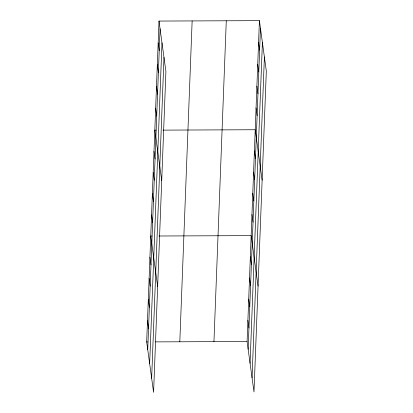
<?xml version="1.0" encoding="UTF-8"?>
<svg xmlns="http://www.w3.org/2000/svg" width="413" height="413" viewBox="0 0 413 413"><rect width="100%" height="100%" fill="white"/><g stroke="black" fill="none" stroke-linecap="round" stroke-linejoin="round"><path stroke-width="0.62" d="M159.005 21.063L165.912 71.49L153.584 392.35L146.677 341.923L159.005 21.063L259.416 20.65L266.323 71.077L253.995 391.937L247.088 341.51L259.416 20.65M147.73 349.635L160.063 28.776M149.661 363.729L161.994 42.875M151.654 378.256L163.982 57.397M179.81 341.783L192.143 20.929M213.949 341.644L226.283 20.784M248.141 349.222L260.474 28.363M250.071 363.316L262.405 42.462M252.064 377.838L264.392 56.984M156.088 130.152L154.813 130.157L161.72 180.584M163.099 130.121L255.224 129.744L262.131 180.171M152.02 236.035L150.745 236.04L157.652 286.467M159.031 236.004L251.156 235.627L258.063 286.054M146.677 341.923L147.952 341.918M155.598 341.887L247.088 341.51M258.579 42.467L259.632 50.179M257.738 64.289L258.796 72.001M256.901 86.105L257.96 93.818M256.06 107.922L257.118 115.635M254.408 150.921L255.466 158.633M253.597 172.097L254.651 179.81M252.782 193.274L253.84 200.986M251.971 214.45L253.024 222.163M250.34 256.803L251.398 264.516M249.529 277.98L250.583 285.693M248.714 299.157L249.772 306.869M247.898 320.333L248.956 328.046M158.169 42.88L159.222 50.598M157.327 64.702L158.386 72.414M156.491 86.518L157.549 94.231M155.655 108.335L156.708 116.053M154.003 151.334L155.056 159.046M153.187 172.51L154.245 180.223M152.371 193.687L153.429 201.399M151.561 214.863L152.614 222.576M149.929 257.216L150.988 264.929M149.119 278.393L150.172 286.106M148.303 299.57L149.361 307.282M147.487 320.746L148.546 328.459"/></g></svg>
